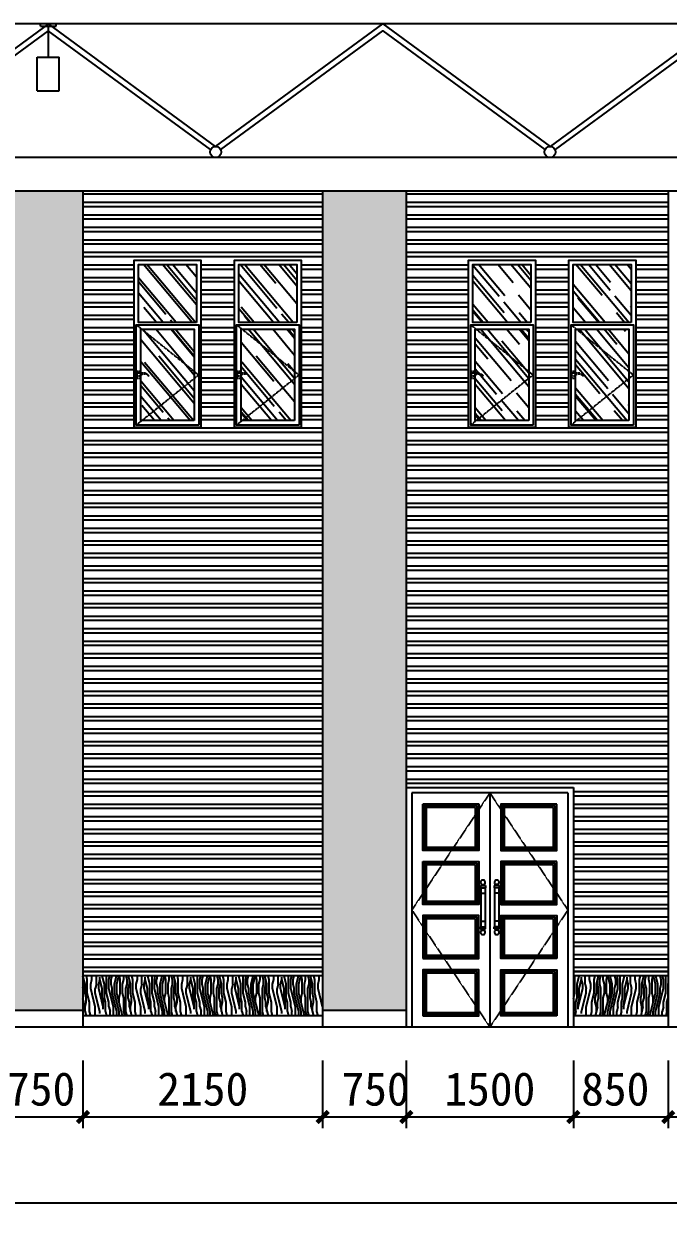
# Model space of a CAD drawing. Header units: millimetres. Extents: x -150677 to 588340, y -254013 to 149700.
# Drawn here: x 226198 to 231979, y -31432 to -20754 of the extents above; entities that cross this region are included whole.
import ezdxf

# ---------------------------------------------------------------- set-up
doc = ezdxf.new("R2010")
doc.units = ezdxf.units.MM
doc.header["$LTSCALE"] = 10
doc.header["$MEASUREMENT"] = 0
doc.linetypes.add('DASH', pattern=[0.35, 0.25, -0.1])
for name, color, linetype in [('2-Ba顶面轮廓', 4, 'Continuous'), ('2-Da地拼', 4, 'Continuous'), ('9-ELa粗', 2, 'Continuous'), ('9-ELd细', 8, 'Continuous'), ('9-ELf填充', 251, 'Continuous'), ('E-Elevation(立面图层)', 134, 'Continuous'), ('FUR-MID', 2, 'Continuous'), ('HAT【填充】', 8, 'Continuous'), ('PM', 1, 'Continuous')]:
    doc.layers.add(name, color=color, linetype=linetype)
doc.styles.get("Standard").update_dxf_attribs({"font": ''})
doc.styles.get('Standard').set_extended_font_data('SimSun')
doc.dimstyles.new('DIMN100', dxfattribs={"dimtxt": 300, "dimasz": 100, "dimexe": 100, "dimexo": 300, "dimgap": 100, "dimtad": 1, "dimdec": 0, "dimtxsty": 'Standard', "dimblk": 'ARCHTICK', "dimcen": 2.5, "dimdle": 100, "dimclrd": 8, "dimclre": 8, "dimclrt": 96, "dimadec": 0, "dimazin": 0, "dimtfac": 1, "dimtdec": 0, "dimtmove": 0, "dimatfit": 3, "dimldrblk": 'DOT', "dimfxl": 100, "dimarcsym": 0})

# ---------------------------------------------------------------- blocks, each defined once
blk = doc.blocks.new('A$C68075832')
at = {"layer": 'E-Elevation(立面图层)', "color": 251, "ltscale": 200}
for p, q in [((-172, 1200), (-32, 1200)), ((-172, 1180), (-172, 1200)), ((-32, 1180), (-172, 1180)), ((-102, 900), (-102, 1180)), ((-32, 1180), (-32, 1200))]:
    blk.add_line(p, q, dxfattribs=at)
at = {"layer": 'E-Elevation(立面图层)', "ltscale": 200}
for p, q in [((0, 900), (-199, 900)), ((-199, 600), (-199, 900)), ((0, 600), (0, 900)), ((0, 600), (-199, 600))]:
    blk.add_line(p, q, dxfattribs=at)
blk = doc.blocks.new('A$C3D6C2CD6')
h = blk.add_hatch()
h.set_pattern_fill('木材', color=251, scale=50, style=0)
h.set_pattern_definition([(50, (40, 940), (129.62, 465.617), [3000, -400, 1000, -200]), (50, (306, 1040), (-332.33, 17.77), [600, -66, 1200, -150]), (50, (140, 1110), (565.85, 882.82), [1600, -280, 800, -200])])
h.paths.add_polyline_path([(40, 940), (560, 940), (560, 1460), (40, 1460)])
h = blk.add_hatch()
h.set_pattern_fill('木材', color=251, scale=50, style=0)
h.set_pattern_definition([(50, (60, 60), (129.618, 465.617), [3000, -400, 1000, -200]), (50, (326, 160), (-332.325, 17.77), [600, -66, 1200, -150]), (50, (160, 230), (565.85, 882.82), [1600, -280, 800, -200])])
h.paths.add_polyline_path([(60, 60), (540, 60), (540, 880), (60, 880)])
at = {"color": 8, "linetype": 'DASH'}
for points in [[(580, 920), (20, 470), (580, 20)], [(545, 485), (545, 502), (575, 502), (575, 442), (545, 442), (545, 466)]]:
    blk.add_lwpolyline(points, dxfattribs=at)
blk.add_lwpolyline([(543, 482, -0.472973), (570, 486, -1.045197), (547, 464, 0.471233), (471, 460, -0.474255), (543, 482, -0.303304)], format="xyb", dxfattribs=at)
at = {"layer": '2-Ba顶面轮廓'}
blk.add_lwpolyline([(0, 0), (600, 0), (600, 1500), (0, 1500)], close=True, dxfattribs=at)
at = {"layer": '9-ELd细'}
for points in [[(40, 940), (560, 940), (560, 1460), (40, 1460)], [(20, 20), (580, 20), (580, 920), (20, 920)], [(60, 60), (540, 60), (540, 880), (60, 880)]]:
    blk.add_lwpolyline(points, close=True, dxfattribs=at)
blk = doc.blocks.new('A$C26E901EB')
at = {"layer": '9-ELf填充'}
h = blk.add_hatch(dxfattribs=at)
h.set_pattern_fill('木纹02', color=256, scale=100, angle=90, style=0)
h.set_pattern_definition([(90, (77426.86, -29654), (-400, 2e-14), [80, -120, 40, -160]), (90, (77416.86, -29374), (-400, 2e-14), [80, -320]), (90, (77396.86, -29414), (-400, 2e-14), [40, -360]), (90, (77386.86, -29634), (-400, 2e-14), [20, -280, 20, -80]), (90, (77366.86, -29494), (-400, 2e-14), [80, -120, 20, -180]), (90, (77356.86, -29594), (-400, 2e-14), [60, -340]), (90, (77346.86, -29494), (-400, 2e-14), [120, -280]), (90, (77336.86, -29614), (-400, 2e-14), [80, -320]), (90, (77326.86, -29454), (-400, 2e-14), [200, -200]), (90, (77306.86, -29574), (-400, 2e-14), [40, -120, 80, -160]), (90, (77296.86, -29294), (-400, 2e-14), [80, -320]), (90, (77286.86, -29374), (-400, 2e-14), [40, -360]), (90, (77276.86, -29454), (-400, 2e-14), [40, -360]), (90, (77266.86, -29654), (-400, 2e-14), [80, -320]), (90, (77256.86, -29454), (-400, 2e-14), [80, -320]), (90, (77236.86, -29454), (-400, 2e-14), [80, -80, 80, -160]), (90, (77216.86, -29534), (-400, 2e-14), [40, -200, 80, -80]), (90, (77206.86, -29454), (-400, 2e-14), [120, -280]), (90, (77186.86, -29454), (-400, 2e-14), [80, -320]), (90, (77176.86, -29614), (-400, 2e-14), [120, -160, 40, -80]), (90, (77156.86, -29614), (-400, 2e-14), [200, -200]), (90, (77146.86, -29374), (-400, 2e-14), [40, -360]), (90, (77136.86, -29494), (-400, 2e-14), [80, -320]), (90, (77126.86, -29574), (-400, 2e-14), [40, -160, 40, -160]), (90, (77116.86, -29614), (-400, 2e-14), [40, -120, 80, -160]), (90, (77106.86, -29534), (-400, 2e-14), [40, -200, 40, -120]), (90, (77096.86, -29454), (-400, 2e-14), [120, -280]), (90, (77076.86, -29614), (-400, 2e-14), [80, -320]), (90, (77066.86, -29414), (-400, 2e-14), [40, -360]), (90, (77056.86, -29334), (-400, 2e-14), [40, -360]), (104.03624, (77396.86, -29374), (1e-08, 400), [41.2, -1608.0422]), (104.03624, (77306.86, -29334), (1e-08, 400), [41.2, -1608.0422]), (104.03624, (77066.86, -29374), (1e-08, 400), [41.2, -1608.0422]), (104.03624, (77216.86, -29494), (1e-08, 400), [41.2, -1608.0422]), (104.03624, (77156.86, -29414), (1e-08, 400), [41.2, -1608.0422]), (104.03624, (77186.86, -29374), (1e-08, 400), [41.2, -1608.0422]), (104.03624, (77116.86, -29574), (1e-08, 400), [41.2, -1608.0422]), (104.03624, (77136.86, -29414), (1e-08, 400), [41.2, -1608.0422]), (104.03624, (77286.86, -29334), (1e-08, 400), [82.4, -1566.8422]), (104.03624, (77256.86, -29374), (1e-08, 400), [82.4, -1566.8422]), (104.03624, (77236.86, -29374), (1e-08, 400), [82.4, -1566.8422]), (255.96376, (77366.86, -29494), (1e-08, -400), [41.2, -82.4, 41.2, -1484.4422]), (255.96376, (77306.86, -29574), (1e-08, -400), [41.2, -1608.0422]), (255.96376, (77126.86, -29574), (1e-08, -400), [82.4, -1566.8422]), (284.03624, (77416.86, -29374), (-1e-08, -400), [41.2, -1608.0422]), (75.96376, (77416.86, -29294), (-1e-08, 400), [41.2, -1608.0422]), (75.96376, (77276.86, -29414), (-1e-08, 400), [41.2, -1608.0422]), (75.96376, (77206.86, -29334), (-1e-08, 400), [41.2, -1608.0422]), (75.96376, (77176.86, -29494), (-1e-08, 400), [41.2, -1608.0422]), (75.96376, (77126.86, -29534), (-1e-08, 400), [41.2, -1608.0422]), (75.96376, (77106.86, -29494), (-1e-08, 400), [41.2, -1608.0422]), (75.96376, (77176.86, -29494), (-1e-08, 400), [41.2, -1608.0422]), (75.96376, (77116.86, -29374), (-1e-08, 400), [164.8, -1484.4422]), (75.96376, (77386.86, -29614), (-1e-08, 400), [164.8, -1484.4422]), (75.96376, (77356.86, -29574), (-1e-08, 400), [164.8, -1484.4422]), (75.96376, (77336.86, -29534), (-1e-08, 400), [41.2, -82.4, 82.4, -1443.2422]), (75.96376, (77306.86, -29534), (-1e-08, 400), [82.4, -82.4, 82.4, -1402.0422]), (75.96376, (77266.86, -29574), (-1e-08, 400), [164.8, -1484.4422]), (75.96376, (77236.86, -29614), (-1e-08, 400), [164.8, -1484.4422]), (75.96376, (77216.86, -29614), (-1e-08, 400), [164.8, -1484.4422]), (75.96376, (77096.86, -29334), (-1e-08, 400), [41.2, -1608.0422]), (75.96377, (77056.86, -29294), (-8e-05, 400), [82.4, -1566.8422]), (75.96377, (77076.86, -29534), (-8e-05, 400), [82.4, -1566.8422]), (75.96376, (77426.86, -29574), (-7e-06, 400), [164.8, -1484.4422]), (75.96376, (77146.86, -29334), (-7e-06, 400), [123.6, -1525.6422]), (75.96376, (77176.86, -29294), (-7e-06, 400), [247.2, -1402.0422])])
h.paths.add_polyline_path([(750, 0), (750, 7350), (0, 7350), (0, 0)])
at = {"layer": '2-Da地拼'}
blk.add_line((0, 0), (750, 0), dxfattribs=at)
blk = doc.blocks.new('_ArchTick')
at = {"color": 0, "linetype": 'ByBlock', "const_width": 0.4}
blk.add_lwpolyline([(-0.5, -0.5), (0.5, 0.5)], dxfattribs=at)
blk = doc.blocks.new('*D1327')
at = {"layer": '2-Ba顶面轮廓', "color": 8, "lineweight": -2, "transparency": 16777216}
for p, q in [((231979.14083, -30054), (231979.14083, -30661)), ((232729.14083, -30054), (232729.14083, -30661)), ((232829.14083, -30561), (231879.14083, -30561))]:
    blk.add_line(p, q, dxfattribs=at)
at = {"layer": 'Defpoints', "color": 0, "transparency": 16777216}
for p in [(231979.14083, -29754), (232729.14083, -29754), (231979.14083, -30561)]:
    blk.add_point(p, dxfattribs=at)
at = {"layer": '2-Ba顶面轮廓', "color": 8, "lineweight": -2, "transparency": 16777216, "xscale": 100, "yscale": 100, "zscale": 100, "rotation": 180}
blk.add_blockref('_ArchTick', (231979.14083, -30561), dxfattribs=at)
at = {"layer": '2-Ba顶面轮廓', "color": 8, "lineweight": -2, "transparency": 16777216, "xscale": 100, "yscale": 100, "zscale": 100}
blk.add_blockref('_ArchTick', (232729.14083, -30561), dxfattribs=at)
at = {"layer": '2-Ba顶面轮廓', "color": 96, "transparency": 16777216, "insert": (232354.14083, -30311), "char_height": 300, "attachment_point": 5}
blk.add_mtext('750', dxfattribs=at)
blk = doc.blocks.new('_DOT')
at = {"color": 0, "linetype": 'ByBlock'}
blk.add_line((-0.35, 0), (-1, 0), dxfattribs=at)
at = {"color": 0, "linetype": 'ByBlock', "const_width": 0.35}
blk.add_lwpolyline([(-0.175, 0, 1), (0.175, 0, 1)], format="xyb", close=True, dxfattribs=at)
blk = doc.blocks.new('*D1328')
at = {"layer": '2-Ba顶面轮廓', "color": 8, "lineweight": -2, "transparency": 16777216}
for p, q in [((231129.14083, -30054), (231129.14083, -30661)), ((231979.14083, -30054), (231979.14083, -30661)), ((232079.14083, -30561), (231029.14083, -30561))]:
    blk.add_line(p, q, dxfattribs=at)
at = {"layer": 'Defpoints', "color": 0, "transparency": 16777216}
for p in [(231129.14083, -29754), (231979.14083, -29754), (231129.14083, -30561)]:
    blk.add_point(p, dxfattribs=at)
at = {"layer": '2-Ba顶面轮廓', "color": 8, "lineweight": -2, "transparency": 16777216, "xscale": 100, "yscale": 100, "zscale": 100, "rotation": 180}
blk.add_blockref('_ArchTick', (231129.14083, -30561), dxfattribs=at)
at = {"layer": '2-Ba顶面轮廓', "color": 8, "lineweight": -2, "transparency": 16777216, "xscale": 100, "yscale": 100, "zscale": 100}
blk.add_blockref('_ArchTick', (231979.14083, -30561), dxfattribs=at)
at = {"layer": '2-Ba顶面轮廓', "color": 96, "transparency": 16777216, "insert": (231504.14083, -30311), "char_height": 300, "attachment_point": 5}
blk.add_mtext('850', dxfattribs=at)
blk = doc.blocks.new('*D1329')
at = {"layer": '2-Ba顶面轮廓', "color": 8, "lineweight": -2, "transparency": 16777216}
for p, q in [((228879.14083, -30054), (228879.14083, -30661)), ((229629.14083, -30054), (229629.14083, -30661)), ((229729.14083, -30561), (228779.14083, -30561))]:
    blk.add_line(p, q, dxfattribs=at)
at = {"layer": 'Defpoints', "color": 0, "transparency": 16777216}
for p in [(228879.14083, -29754), (229629.14083, -29754), (228879.14083, -30561)]:
    blk.add_point(p, dxfattribs=at)
at = {"layer": '2-Ba顶面轮廓', "color": 8, "lineweight": -2, "transparency": 16777216, "xscale": 100, "yscale": 100, "zscale": 100, "rotation": 180}
blk.add_blockref('_ArchTick', (228879.14083, -30561), dxfattribs=at)
at = {"layer": '2-Ba顶面轮廓', "color": 8, "lineweight": -2, "transparency": 16777216, "xscale": 100, "yscale": 100, "zscale": 100}
blk.add_blockref('_ArchTick', (229629.14083, -30561), dxfattribs=at)
at = {"layer": '2-Ba顶面轮廓', "color": 96, "transparency": 16777216, "insert": (229354.14083, -30311), "char_height": 300, "attachment_point": 5}
blk.add_mtext('750', dxfattribs=at)
blk = doc.blocks.new('*D1330')
at = {"layer": '2-Ba顶面轮廓', "color": 8, "lineweight": -2, "transparency": 16777216}
for p, q in [((226729.14083, -30054), (226729.14083, -30661)), ((228879.14083, -30054), (228879.14083, -30661)), ((228979.14083, -30561), (226629.14083, -30561))]:
    blk.add_line(p, q, dxfattribs=at)
at = {"layer": 'Defpoints', "color": 0, "transparency": 16777216}
for p in [(226729.14083, -29754), (228879.14083, -29754), (226729.14083, -30561)]:
    blk.add_point(p, dxfattribs=at)
at = {"layer": '2-Ba顶面轮廓', "color": 8, "lineweight": -2, "transparency": 16777216, "xscale": 100, "yscale": 100, "zscale": 100, "rotation": 180}
blk.add_blockref('_ArchTick', (226729.14083, -30561), dxfattribs=at)
at = {"layer": '2-Ba顶面轮廓', "color": 8, "lineweight": -2, "transparency": 16777216, "xscale": 100, "yscale": 100, "zscale": 100}
blk.add_blockref('_ArchTick', (228879.14083, -30561), dxfattribs=at)
at = {"layer": '2-Ba顶面轮廓', "color": 96, "transparency": 16777216, "insert": (227804.14083, -30311), "char_height": 300, "attachment_point": 5}
blk.add_mtext('2150', dxfattribs=at)
blk = doc.blocks.new('*D1331')
at = {"layer": '2-Ba顶面轮廓', "color": 8, "lineweight": -2, "transparency": 16777216}
for p, q in [((225979.14083, -30054), (225979.14083, -30661)), ((226729.14083, -30054), (226729.14083, -30661)), ((226829.14083, -30561), (225879.14083, -30561))]:
    blk.add_line(p, q, dxfattribs=at)
at = {"layer": 'Defpoints', "color": 0, "transparency": 16777216}
for p in [(225979.14083, -29754), (226729.14083, -29754), (225979.14083, -30561)]:
    blk.add_point(p, dxfattribs=at)
at = {"layer": '2-Ba顶面轮廓', "color": 8, "lineweight": -2, "transparency": 16777216, "xscale": 100, "yscale": 100, "zscale": 100, "rotation": 180}
blk.add_blockref('_ArchTick', (225979.14083, -30561), dxfattribs=at)
at = {"layer": '2-Ba顶面轮廓', "color": 8, "lineweight": -2, "transparency": 16777216, "xscale": 100, "yscale": 100, "zscale": 100}
blk.add_blockref('_ArchTick', (226729.14083, -30561), dxfattribs=at)
at = {"layer": '2-Ba顶面轮廓', "color": 96, "transparency": 16777216, "insert": (226354.14083, -30311), "char_height": 300, "attachment_point": 5}
blk.add_mtext('750', dxfattribs=at)
blk = doc.blocks.new('*D1311')
at = {"layer": '2-Ba顶面轮廓', "color": 8, "lineweight": -2, "transparency": 16777216}
for p, q in [((196514.14083, -30861), (196514.14083, -31432.5)), ((235104.14083, -30861), (235104.14083, -31432.5)), ((235204.14083, -31332.5), (196414.14083, -31332.5))]:
    blk.add_line(p, q, dxfattribs=at)
at = {"layer": 'Defpoints', "color": 0, "transparency": 16777216}
for p in [(196514.14083, -30561), (235104.14083, -30561), (196514.14083, -31332.5)]:
    blk.add_point(p, dxfattribs=at)
at = {"layer": '2-Ba顶面轮廓', "color": 8, "lineweight": -2, "transparency": 16777216, "xscale": 100, "yscale": 100, "zscale": 100, "rotation": 180}
blk.add_blockref('_ArchTick', (196514.14083, -31332.5), dxfattribs=at)
at = {"layer": '2-Ba顶面轮廓', "color": 8, "lineweight": -2, "transparency": 16777216, "xscale": 100, "yscale": 100, "zscale": 100}
blk.add_blockref('_ArchTick', (235104.14083, -31332.5), dxfattribs=at)
at = {"layer": '2-Ba顶面轮廓', "color": 96, "transparency": 16777216, "insert": (215809.14083, -31082.5), "char_height": 300, "attachment_point": 5}
blk.add_mtext('38590', dxfattribs=at)
blk = doc.blocks.new('*D1332')
at = {"layer": '2-Ba顶面轮廓', "color": 8, "lineweight": -2, "transparency": 16777216}
for p, q in [((229629.14083, -30054), (229629.14083, -30661)), ((231129.14083, -30054), (231129.14083, -30661)), ((231229.14083, -30561), (229529.14083, -30561))]:
    blk.add_line(p, q, dxfattribs=at)
at = {"layer": 'Defpoints', "color": 0, "transparency": 16777216}
for p in [(229629.14083, -29754), (231129.14083, -29754), (229629.14083, -30561)]:
    blk.add_point(p, dxfattribs=at)
at = {"layer": '2-Ba顶面轮廓', "color": 8, "lineweight": -2, "transparency": 16777216, "xscale": 100, "yscale": 100, "zscale": 100, "rotation": 180}
blk.add_blockref('_ArchTick', (229629.14083, -30561), dxfattribs=at)
at = {"layer": '2-Ba顶面轮廓', "color": 8, "lineweight": -2, "transparency": 16777216, "xscale": 100, "yscale": 100, "zscale": 100}
blk.add_blockref('_ArchTick', (231129.14083, -30561), dxfattribs=at)
at = {"layer": '2-Ba顶面轮廓', "color": 96, "transparency": 16777216, "insert": (230379.14083, -30311), "char_height": 300, "attachment_point": 5}
blk.add_mtext('1500', dxfattribs=at)
blk = doc.blocks.new('LS-006')
at = {"layer": 'PM'}
for p, q in [((-43, 173), (-43, 153)), ((-43, 173), (3, 173)), ((-43, 153), (3, 153)), ((-40, 153), (-40, -197)), ((-35, 178), (-35, 173)), ((-35, 178), (-5, 178)), ((-30, 183), (-30, 178)), ((-30, 183), (-10, 183)), ((-10, 183), (-10, 178)), ((-5, 178), (-5, 173)), ((0, 153), (0, -197)), ((3, 173), (3, 153)), ((81, 173), (81, 153)), ((127, 173), (81, 173)), ((127, 153), (81, 153)), ((84, 153), (84, -197)), ((119, 178), (89, 178)), ((89, 178), (89, 173)), ((114, 183), (94, 183)), ((94, 183), (94, 178)), ((114, 183), (114, 178)), ((119, 178), (119, 173)), ((124, 153), (124, -197)), ((127, 173), (127, 153)), ((-40, 103), (0, 103)), ((124, 103), (84, 103)), ((-43, -217), (-43, -197)), ((-43, -197), (3, -197)), ((-40, -147), (0, -147)), ((-40, -197), (0, -197)), ((3, -217), (3, -197)), ((81, -217), (81, -197)), ((127, -197), (81, -197)), ((124, -147), (84, -147)), ((124, -197), (84, -197)), ((127, -217), (127, -197)), ((-43, -217), (3, -217)), ((-35, -222), (-35, -217)), ((-35, -222), (-5, -222)), ((-30, -227), (-30, -222)), ((-30, -227), (-10, -227)), ((-10, -227), (-10, -222)), ((-5, -222), (-5, -217)), ((127, -217), (81, -217)), ((89, -222), (89, -217)), ((119, -222), (89, -222)), ((94, -227), (94, -222)), ((114, -227), (94, -227)), ((114, -227), (114, -222)), ((119, -222), (119, -217))]:
    blk.add_line(p, q, dxfattribs=at)
for centre, start, end in [((-20, 201), 297.7238, 242.2762), ((104, 201), 297.7238, 242.2762), ((-20, -246), 117.7238, 62.2762), ((104, -246), 117.7238, 62.2762)]:
    blk.add_arc(centre, 21, start, end, dxfattribs=at)
blk = doc.blocks.new('A$C5D037A5A')
at = {"layer": '2-Ba顶面轮廓'}
for p, q in [((0, 2150), (0, 0)), ((1500, 2150), (1500, 0)), ((50, 2100), (50, 0)), ((700, 2100), (50, 2100)), ((1450, 2100), (700, 2100)), ((750, 2100), (750, 0)), ((1450, 2100), (1450, 0)), ((650, 2000), (150, 2000)), ((654, 1100), (150, 1100)), ((896, 1100), (1350, 1100)), ((1450, 0), (50, 0))]:
    blk.add_line(p, q, dxfattribs=at)
at = {"layer": '2-Ba顶面轮廓', "color": 8, "linetype": 'DASH'}
for p, q in [((750, 2100), (50, 1050)), ((750, 2100), (1450, 1050)), ((50, 1050), (750, 0)), ((1450, 1050), (750, 0))]:
    blk.add_line(p, q, dxfattribs=at)
at = {"layer": '2-Ba顶面轮廓'}
blk.add_lwpolyline([(0, 2150), (1500, 2150)], dxfattribs=at)
for points in [[(150, 2000), (650, 2000), (650, 1585), (150, 1585)], [(1350, 2000), (850, 2000), (850, 1585), (1350, 1585)], [(150, 1485), (650, 1485), (650, 1100), (150, 1100)], [(1350, 1485), (850, 1485), (850, 1100), (1350, 1100)], [(150, 615), (650, 615), (650, 1000), (150, 1000)], [(1350, 615), (850, 615), (850, 1000), (1350, 1000)], [(150, 100), (650, 100), (650, 515), (150, 515)], [(1350, 100), (850, 100), (850, 515), (1350, 515)]]:
    blk.add_lwpolyline(points, close=True, dxfattribs=at)
at = {"layer": '2-Ba顶面轮廓', "color": 8}
for points in [[(635, 1985), (165, 1985), (165, 1600), (635, 1600)], [(620, 1970), (180, 1970), (180, 1615), (620, 1615)], [(1335, 1985), (865, 1985), (865, 1600), (1335, 1600)], [(1320, 1970), (880, 1970), (880, 1615), (1320, 1615)], [(635, 1470), (165, 1470), (165, 1115), (635, 1115)], [(620, 1455), (180, 1455), (180, 1130), (620, 1130)], [(1335, 1470), (865, 1470), (865, 1115), (1335, 1115)], [(1320, 1455), (880, 1455), (880, 1130), (1320, 1130)], [(635, 985), (165, 985), (165, 630), (635, 630)], [(620, 970), (180, 970), (180, 645), (620, 645)], [(1335, 985), (865, 985), (865, 630), (1335, 630)], [(1320, 970), (880, 970), (880, 645), (1320, 645)], [(635, 500), (165, 500), (165, 115), (635, 115)], [(620, 485), (180, 485), (180, 130), (620, 130)], [(1335, 500), (865, 500), (865, 115), (1335, 115)], [(1320, 485), (880, 485), (880, 130), (1320, 130)]]:
    blk.add_lwpolyline(points, close=True, dxfattribs=at)
at = {"layer": 'FUR-MID', "color": 2, "ltscale": 20}
blk.add_blockref('LS-006', (708, 1097), dxfattribs=at)

msp = doc.modelspace()

# ---------------------------------------------------------------- hatches: boundary and pattern name
at = {"layer": '9-ELf填充'}
h = msp.add_hatch(dxfattribs=at)
h.set_pattern_fill('ANSI32', color=251, scale=300, angle=135, style=0)
h.set_pattern_definition([(7e-15, (227553.14, -29254), (2e-14, -112.5), []), (7e-15, (227590.64, -29216.5), (2e-14, -112.5), [])])
h.paths.add_polyline_path([(226729.1, -22254), (226829.1, -22254), (226829.1, -29254), (226729.1, -29254)])
h.paths.add_polyline_path([(226829.1, -22254), (228879.1, -22254), (228879.1, -29254), (226829.1, -29254)])
h.paths.add_polyline_path([(227787.5, -24374), (227787.5, -22874), (227187.5, -22874), (227187.5, -24374)], flags=16)
h.paths.add_polyline_path([(228087.5, -24374), (228687.5, -24374), (228687.5, -22874), (228087.5, -22874)], flags=16)
h = msp.add_hatch(dxfattribs=at)
h.set_pattern_fill('木纹02', color=256, scale=100, angle=90, style=0)
h.set_pattern_definition([(90, (152202.3, -59258), (400, 2e-14), [80, -120, 40, -160]), (90, (152212.3, -58978), (400, 2e-14), [80, -320]), (90, (152232.3, -59018), (400, 2e-14), [40, -360]), (90, (152242.3, -59238), (400, 2e-14), [20, -280, 20, -80]), (90, (152262.3, -59098), (400, 2e-14), [80, -120, 20, -180]), (90, (152272.3, -59198), (400, 2e-14), [60, -340]), (90, (152282.3, -59098), (400, 2e-14), [120, -280]), (90, (152292.3, -59218), (400, 2e-14), [80, -320]), (90, (152302.3, -59058), (400, 2e-14), [200, -200]), (90, (152322.3, -59178), (400, 2e-14), [40, -120, 80, -160]), (90, (152332.3, -58898), (400, 2e-14), [80, -320]), (90, (152342.3, -58978), (400, 2e-14), [40, -360]), (90, (152352.3, -59058), (400, 2e-14), [40, -360]), (90, (152362.3, -59258), (400, 2e-14), [80, -320]), (90, (152372.3, -59058), (400, 2e-14), [80, -320]), (90, (152392.3, -59058), (400, 2e-14), [80, -80, 80, -160]), (90, (152412.3, -59138), (400, 2e-14), [40, -200, 80, -80]), (90, (152422.3, -59058), (400, 2e-14), [120, -280]), (90, (152442.3, -59058), (400, 2e-14), [80, -320]), (90, (152452.3, -59218), (400, 2e-14), [120, -160, 40, -80]), (90, (152472.3, -59218), (400, 2e-14), [200, -200]), (90, (152482.3, -58978), (400, 2e-14), [40, -360]), (90, (152492.3, -59098), (400, 2e-14), [80, -320]), (90, (152502.3, -59178), (400, 2e-14), [40, -160, 40, -160]), (90, (152512.3, -59218), (400, 2e-14), [40, -120, 80, -160]), (90, (152522.3, -59138), (400, 2e-14), [40, -200, 40, -120]), (90, (152532.3, -59058), (400, 2e-14), [120, -280]), (90, (152552.3, -59218), (400, 2e-14), [80, -320]), (90, (152562.3, -59018), (400, 2e-14), [40, -360]), (90, (152572.3, -58938), (400, 2e-14), [40, -360]), (75.96376, (152232.28, -58978), (-1e-08, 400), [41.2, -1608.0422]), (75.96376, (152322.28, -58938), (-1e-08, 400), [41.2, -1608.0422]), (75.96376, (152562.28, -58978), (-1e-08, 400), [41.2, -1608.0422]), (75.96376, (152412.28, -59098), (-1e-08, 400), [41.2, -1608.0422]), (75.96376, (152472.28, -59018), (-1e-08, 400), [41.2, -1608.0422]), (75.96376, (152442.28, -58978), (-1e-08, 400), [41.2, -1608.0422]), (75.96376, (152512.28, -59178), (-1e-08, 400), [41.2, -1608.0422]), (75.96376, (152492.28, -59018), (-1e-08, 400), [41.2, -1608.0422]), (75.96376, (152342.28, -58938), (-1e-08, 400), [82.4, -1566.8422]), (75.96376, (152372.28, -58978), (-1e-08, 400), [82.4, -1566.8422]), (75.96376, (152392.28, -58978), (-1e-08, 400), [82.4, -1566.8422]), (284.03624, (152262.28, -59098), (-1e-08, -400), [41.2, -82.4, 41.2, -1484.4422]), (284.03624, (152322.28, -59178), (-1e-08, -400), [41.2, -1608.0422]), (284.03624, (152502.28, -59178), (-1e-08, -400), [82.4, -1566.8422]), (255.96376, (152212.28, -58978), (1e-08, -400), [41.2, -1608.0422]), (104.03624, (152212.28, -58898), (1e-08, 400), [41.2, -1608.0422]), (104.03624, (152352.28, -59018), (1e-08, 400), [41.2, -1608.0422]), (104.03624, (152422.28, -58938), (1e-08, 400), [41.2, -1608.0422]), (104.03624, (152452.28, -59098), (1e-08, 400), [41.2, -1608.0422]), (104.03624, (152502.28, -59138), (1e-08, 400), [41.2, -1608.0422]), (104.03624, (152522.28, -59098), (1e-08, 400), [41.2, -1608.0422]), (104.03624, (152452.28, -59098), (1e-08, 400), [41.2, -1608.0422]), (104.03624, (152512.28, -58978), (1e-08, 400), [164.8, -1484.4422]), (104.03624, (152242.28, -59218), (1e-08, 400), [164.8, -1484.4422]), (104.03624, (152272.28, -59178), (1e-08, 400), [164.8, -1484.4422]), (104.03624, (152292.28, -59138), (1e-08, 400), [41.2, -82.4, 82.4, -1443.2422]), (104.03624, (152322.28, -59138), (1e-08, 400), [82.4, -82.4, 82.4, -1402.0422]), (104.03624, (152362.28, -59178), (1e-08, 400), [164.8, -1484.4422]), (104.03624, (152392.28, -59218), (1e-08, 400), [164.8, -1484.4422]), (104.03624, (152412.28, -59218), (1e-08, 400), [164.8, -1484.4422]), (104.03624, (152532.28, -58938), (1e-08, 400), [41.2, -1608.0422]), (104.03623, (152572.28, -58898), (8e-05, 400), [82.4, -1566.8422]), (104.03623, (152552.28, -59138), (8e-05, 400), [82.4, -1566.8422]), (104.03624, (152202.28, -59178), (7e-06, 400), [164.8, -1484.4422]), (104.03624, (152482.28, -58938), (7e-06, 400), [123.6, -1525.6422]), (104.03624, (152452.28, -58898), (7e-06, 400), [247.2, -1402.0422])])
h.paths.add_polyline_path([(228879.1, -22254), (228879.1, -29604), (229629.1, -29604), (229629.1, -22254)])
h = msp.add_hatch(dxfattribs=at)
h.set_pattern_fill('ANSI32', color=256, scale=300, angle=135, style=0)
h.set_pattern_definition([(180, (77426.86, -29254), (-2e-14, -112.5), []), (180, (77389.36, -29216.5), (-2e-14, -112.5), [])])
h.paths.add_polyline_path([(231979.1, -22254), (231879.1, -22254), (231879.1, -29254), (231979.1, -29254)])
h.paths.add_polyline_path([(230787.5, -24374), (230187.5, -24374), (230187.5, -22874), (230787.5, -22874)], flags=16)
h.paths.add_polyline_path([(231087.5, -24374), (231087.5, -22874), (231687.5, -22874), (231687.5, -24374)], flags=16)
h.paths.add_polyline_path([(231140.6, -23910.3, -0.4712331), (231216.2, -23913.5, 0.4742551), (231144.6, -23891.5, 0.4729727), (231117.8, -23887.9, 1.0451966)], flags=0)
h.paths.add_polyline_path([(230244.6, -23891.5, 0.4729727), (230217.8, -23887.9, 1.0451966), (230240.6, -23910.3, -0.4712331), (230316.2, -23913.5, 0.4742551)], flags=0)
h.paths.add_polyline_path([(229629.1, -27604), (231129.1, -27604), (231129.1, -27654), (231129.1, -27654), (231129.1, -29254), (231879.1, -29254), (231879.1, -22254), (229629.1, -22254)])
h.paths.add_polyline_path([(229679.1, -27654), (229679.1, -27654), (231079.1, -27654), (231079.1, -27654)], flags=17)
at = {"layer": 'HAT【填充】'}
h = msp.add_hatch(dxfattribs=at)
h.set_pattern_fill('木纹', color=251, scale=20, angle=90, style=0)
h.set_pattern_definition([(90, (228879.14, -29654), (408, 2e-14), [81.6, -122.4, 40.8, -163.2]), (90, (228889.34, -29368.4), (408, 2e-14), [81.6, -326.4]), (90, (228909.74, -29409.2), (408, 2e-14), [40.8, -367.2]), (90, (228919.94, -29633.6), (408, 2e-14), [20.4, -285.6, 20.4, -81.6]), (90, (228940.34, -29490.8), (408, 2e-14), [81.6, -122.4, 20.4, -183.6]), (90, (228950.54, -29592.8), (408, 2e-14), [61.2, -346.8]), (90, (228960.74, -29490.8), (408, 2e-14), [122.4, -285.6]), (90, (228970.94, -29613.2), (408, 2e-14), [81.6, -326.4]), (90, (228981.14, -29450), (408, 2e-14), [204, -204]), (90, (229001.54, -29572.4), (408, 2e-14), [40.8, -122.4, 81.6, -163.2]), (90, (229011.74, -29286.8), (408, 2e-14), [81.6, -326.4]), (90, (229021.94, -29368.4), (408, 2e-14), [40.8, -367.2]), (90, (229032.14, -29450), (408, 2e-14), [40.8, -367.2]), (90, (229042.34, -29654), (408, 2e-14), [81.6, -326.4]), (90, (229052.54, -29450), (408, 2e-14), [81.6, -326.4]), (90, (229072.94, -29450), (408, 2e-14), [81.6, -81.6, 81.6, -163.2]), (90, (229093.34, -29531.6), (408, 2e-14), [40.8, -204, 81.6, -81.6]), (90, (229103.54, -29450), (408, 2e-14), [122.4, -285.6]), (90, (229123.94, -29450), (408, 2e-14), [81.6, -326.4]), (90, (229134.14, -29613.2), (408, 2e-14), [122.4, -163.2, 40.8, -81.6]), (90, (229154.54, -29613.2), (408, 2e-14), [204, -204]), (90, (229164.74, -29368.4), (408, 2e-14), [40.8, -367.2]), (90, (229174.94, -29490.8), (408, 2e-14), [81.6, -326.4]), (90, (229185.14, -29572.4), (408, 2e-14), [40.8, -163.2, 40.8, -163.2]), (90, (229195.34, -29613.2), (408, 2e-14), [40.8, -122.4, 81.6, -163.2]), (90, (229205.54, -29531.6), (408, 2e-14), [40.8, -204, 40.8, -122.4]), (90, (229215.74, -29450), (408, 2e-14), [122.4, -285.6]), (90, (229236.14, -29613.2), (408, 2e-14), [81.6, -326.4]), (90, (229246.34, -29409.2), (408, 2e-14), [40.8, -367.2]), (90, (229256.54, -29327.6), (408, 2e-14), [40.8, -367.2]), (75.964, (228909.74, -29368.4), (1e-06, 408), [42.024, -1640.203]), (75.964, (229001.54, -29327.6), (1e-06, 408), [42.024, -1640.203]), (75.9638, (229246.34, -29368.4), (1e-06, 408), [42.024, -1640.203]), (75.9638, (229093.34, -29490.8), (1e-06, 408), [42.024, -1640.203]), (75.9638, (229154.54, -29409.2), (1e-06, 408), [42.024, -1640.203]), (75.9638, (229123.94, -29368.4), (1e-06, 408), [42.024, -1640.203]), (75.9638, (229195.34, -29572.4), (1e-06, 408), [42.024, -1640.203]), (75.9638, (229174.94, -29409.2), (1e-06, 408), [42.024, -1640.203]), (75.964, (229021.94, -29327.6), (1e-06, 408), [84.05, -1598.18]), (75.9638, (229052.54, -29368.4), (1e-06, 408), [84.05, -1598.18]), (75.9638, (229072.94, -29368.4), (1e-06, 408), [84.05, -1598.18]), (284.036, (228940.34, -29490.8), (1e-08, -408), [42.024, -84.048, 42.024, -1514.13]), (284.036, (229001.54, -29572.4), (1e-08, -408), [42.024, -1640.203]), (284.0362, (229185.14, -29572.4), (1e-08, -408), [84.05, -1598.18]), (255.964, (228889.34, -29368.4), (-1e-06, -408), [42.024, -1640.203]), (104.036, (228889.34, -29286.8), (-1e-08, 408), [42.024, -1640.203]), (104.036, (229032.14, -29409.2), (-1e-08, 408), [42.024, -1640.203]), (104.0362, (229103.54, -29327.6), (-1e-08, 408), [42.024, -1640.203]), (104.0362, (229134.14, -29490.8), (-1e-08, 408), [42.024, -1640.203]), (104.0362, (229185.14, -29531.6), (-1e-08, 408), [42.024, -1640.203]), (104.0362, (229205.54, -29490.8), (-1e-08, 408), [42.024, -1640.203]), (104.0362, (229134.14, -29490.8), (-1e-08, 408), [42.024, -1640.203]), (104.0362, (229195.34, -29368.4), (-1e-08, 408), [168.096, -1514.13]), (104.036, (228919.94, -29613.2), (-1e-08, 408), [168.096, -1514.13]), (104.036, (228950.54, -29572.4), (-1e-08, 408), [168.096, -1514.13]), (104.036, (228970.94, -29531.6), (-1e-08, 408), [42.024, -84.048, 84.048, -1472.107]), (104.036, (229001.54, -29531.6), (-1e-08, 408), [84.048, -84.048, 84.048, -1430.083]), (104.0362, (229042.34, -29572.4), (-1e-08, 408), [168.096, -1514.13]), (104.0362, (229072.94, -29613.2), (-1e-08, 408), [168.096, -1514.13]), (104.0362, (229093.34, -29613.2), (-1e-08, 408), [168.096, -1514.13]), (104.0362, (229215.74, -29327.6), (-1e-08, 408), [42.024, -1640.203]), (104.0362, (229256.54, -29286.8), (8e-05, 408), [84.048, -1598.18]), (104.0362, (229236.14, -29531.6), (8e-05, 408), [84.048, -1598.18]), (104.036, (228879.14, -29572.4), (7e-06, 408), [168.096, -1514.13]), (104.0362, (229164.74, -29327.6), (7e-06, 408), [126.07, -1556.155]), (104.0362, (229134.14, -29286.8), (7e-06, 408), [252.144, -1430.083])])
h.paths.add_polyline_path([(226729.1, -29294), (226829.1, -29294), (226829.1, -29654), (226729.1, -29654)])
h.paths.add_polyline_path([(226829.1, -29294), (228879.1, -29294), (228879.1, -29654), (226829.1, -29654)])
h = msp.add_hatch(dxfattribs=at)
h.set_pattern_fill('木纹', color=251, scale=20, angle=90, style=0)
h.set_pattern_definition([(90, (77426.86, -29654), (-408, 2e-14), [81.6, -122.4, 40.8, -163.2]), (90, (77416.66, -29368.4), (-408, 2e-14), [81.6, -326.4]), (90, (77396.26, -29409.2), (-408, 2e-14), [40.8, -367.2]), (90, (77386.06, -29633.6), (-408, 2e-14), [20.4, -285.6, 20.4, -81.6]), (90, (77365.66, -29490.8), (-408, 2e-14), [81.6, -122.4, 20.4, -183.6]), (90, (77355.46, -29592.8), (-408, 2e-14), [61.2, -346.8]), (90, (77345.26, -29490.8), (-408, 2e-14), [122.4, -285.6]), (90, (77335.06, -29613.2), (-408, 2e-14), [81.6, -326.4]), (90, (77324.86, -29450), (-408, 2e-14), [204, -204]), (90, (77304.46, -29572.4), (-408, 2e-14), [40.8, -122.4, 81.6, -163.2]), (90, (77294.26, -29286.8), (-408, 2e-14), [81.6, -326.4]), (90, (77284.06, -29368.4), (-408, 2e-14), [40.8, -367.2]), (90, (77273.86, -29450), (-408, 2e-14), [40.8, -367.2]), (90, (77263.66, -29654), (-408, 2e-14), [81.6, -326.4]), (90, (77253.46, -29450), (-408, 2e-14), [81.6, -326.4]), (90, (77233.06, -29450), (-408, 2e-14), [81.6, -81.6, 81.6, -163.2]), (90, (77212.66, -29531.6), (-408, 2e-14), [40.8, -204, 81.6, -81.6]), (90, (77202.46, -29450), (-408, 2e-14), [122.4, -285.6]), (90, (77182.06, -29450), (-408, 2e-14), [81.6, -326.4]), (90, (77171.86, -29613.2), (-408, 2e-14), [122.4, -163.2, 40.8, -81.6]), (90, (77151.46, -29613.2), (-408, 2e-14), [204, -204]), (90, (77141.26, -29368.4), (-408, 2e-14), [40.8, -367.2]), (90, (77131.06, -29490.8), (-408, 2e-14), [81.6, -326.4]), (90, (77120.86, -29572.4), (-408, 2e-14), [40.8, -163.2, 40.8, -163.2]), (90, (77110.66, -29613.2), (-408, 2e-14), [40.8, -122.4, 81.6, -163.2]), (90, (77100.46, -29531.6), (-408, 2e-14), [40.8, -204, 40.8, -122.4]), (90, (77090.26, -29450), (-408, 2e-14), [122.4, -285.6]), (90, (77069.86, -29613.2), (-408, 2e-14), [81.6, -326.4]), (90, (77059.66, -29409.2), (-408, 2e-14), [40.8, -367.2]), (90, (77049.46, -29327.6), (-408, 2e-14), [40.8, -367.2]), (104.03624, (77396.26, -29368.4), (-1e-06, 408), [42.024, -1640.203]), (104.03624, (77304.46, -29327.6), (-1e-06, 408), [42.024, -1640.203]), (104.03624, (77059.66, -29368.4), (-1e-06, 408), [42.024, -1640.203]), (104.03624, (77212.66, -29490.8), (-1e-06, 408), [42.024, -1640.203]), (104.03624, (77151.46, -29409.2), (-1e-06, 408), [42.024, -1640.203]), (104.03624, (77182.06, -29368.4), (-1e-06, 408), [42.024, -1640.203]), (104.03624, (77110.66, -29572.4), (-1e-06, 408), [42.024, -1640.203]), (104.03624, (77131.06, -29409.2), (-1e-06, 408), [42.024, -1640.203]), (104.03624, (77284.06, -29327.6), (-1e-06, 408), [84.048, -1598.179]), (104.03624, (77253.46, -29368.4), (-1e-06, 408), [84.048, -1598.179]), (104.03624, (77233.06, -29368.4), (-1e-06, 408), [84.048, -1598.179]), (255.96376, (77365.66, -29490.8), (-1e-08, -408), [42.024, -84.048, 42.024, -1514.131]), (255.96376, (77304.46, -29572.4), (-1e-08, -408), [42.024, -1640.203]), (255.96376, (77120.86, -29572.4), (-1e-08, -408), [84.048, -1598.179]), (284.03624, (77416.66, -29368.4), (1e-06, -408), [42.024, -1640.203]), (75.96376, (77416.66, -29286.8), (1e-08, 408), [42.024, -1640.203]), (75.96376, (77273.86, -29409.2), (1e-08, 408), [42.024, -1640.203]), (75.96376, (77202.46, -29327.6), (1e-08, 408), [42.024, -1640.203]), (75.96376, (77171.86, -29490.8), (1e-08, 408), [42.024, -1640.203]), (75.96376, (77120.86, -29531.6), (1e-08, 408), [42.024, -1640.203]), (75.96376, (77100.46, -29490.8), (1e-08, 408), [42.024, -1640.203]), (75.96376, (77171.86, -29490.8), (1e-08, 408), [42.024, -1640.203]), (75.96376, (77110.66, -29368.4), (1e-08, 408), [168.096, -1514.131]), (75.96376, (77386.06, -29613.2), (1e-08, 408), [168.096, -1514.131]), (75.96376, (77355.46, -29572.4), (1e-08, 408), [168.096, -1514.131]), (75.96376, (77335.06, -29531.6), (1e-08, 408), [42.024, -84.048, 84.048, -1472.107]), (75.96376, (77304.46, -29531.6), (1e-08, 408), [84.048, -84.048, 84.048, -1430.083]), (75.96376, (77263.66, -29572.4), (1e-08, 408), [168.096, -1514.131]), (75.96376, (77233.06, -29613.2), (1e-08, 408), [168.096, -1514.131]), (75.96376, (77212.66, -29613.2), (1e-08, 408), [168.096, -1514.131]), (75.96376, (77090.26, -29327.6), (1e-08, 408), [42.024, -1640.203]), (75.96377, (77049.46, -29286.8), (-8e-05, 408), [84.048, -1598.179]), (75.96377, (77069.86, -29531.6), (-8e-05, 408), [84.048, -1598.179]), (75.96376, (77426.86, -29572.4), (-7e-06, 408), [168.096, -1514.131]), (75.96376, (77141.26, -29327.6), (-7e-06, 408), [126.072, -1556.155]), (75.96376, (77171.86, -29286.8), (-7e-06, 408), [252.144, -1430.083])])
h.paths.add_polyline_path([(231979.1, -29294), (231879.1, -29294), (231879.1, -29654), (231979.1, -29654)])
h.paths.add_polyline_path([(231129.1, -29294), (231129.1, -29654), (231879.1, -29654), (231879.1, -29294)])

# ---------------------------------------------------------------- linework, layer by layer
at = {"layer": '2-Da地拼'}
for p, q in [((234444.1, -21954), (197374.1, -21954)), ((235104.1, -22254), (196514.1, -22254)), ((226729.1, -22254), (226729.1, -29754)), ((228879.1, -22254), (228879.1, -29754)), ((229629.1, -22254), (229629.1, -29754)), ((231979.1, -22254), (231979.1, -29754)), ((228879.1, -29254), (226729.1, -29254)), ((231979.1, -29254), (231129.1, -29254)), ((228879.1, -29294), (226729.1, -29294)), ((231979.1, -29294), (231129.1, -29294)), ((228879.1, -29654), (226729.1, -29654)), ((229629.1, -29604), (228879.1, -29604)), ((231979.1, -29654), (231129.1, -29654))]:
    msp.add_line(p, q, dxfattribs=at)
for points in [[(227919.1, -21854), (226419.1, -20754), (224919.1, -21854)], [(227873.9, -21882.8), (226417.8, -20817), (224964.4, -21882.8)], [(227919.1, -21854), (229419.1, -20754), (230919.1, -21854)], [(227964.4, -21882.8), (229420.5, -20817), (230873.9, -21882.8)], [(233919.1, -21854), (232419.1, -20754), (230919.1, -21854)], [(233873.9, -21882.8), (232417.8, -20817), (230964.4, -21882.8)]]:
    msp.add_lwpolyline(points, dxfattribs=at)
for centre in [(227919.1, -21904), (230919.1, -21904)]:
    msp.add_circle(centre, 50, dxfattribs=at)
at = {"layer": '9-ELa粗'}
for p, q in [((235304.1, -20754), (196144.1, -20754)), ((235304.1, -29754), (196144.1, -29754))]:
    msp.add_line(p, q, dxfattribs=at)

# ---------------------------------------------------------------- block references
at = {"layer": '2-Ba顶面轮廓', "xscale": -1}
for name, p in [('A$C26E901EB', (226729.1, -29604)), ('A$C3D6C2CD6', (227787.5, -24374)), ('A$C3D6C2CD6', (228687.5, -24374)), ('A$C3D6C2CD6', (230787.5, -24374)), ('A$C3D6C2CD6', (231687.5, -24374))]:
    msp.add_blockref(name, p, dxfattribs=at)
at = {"layer": '2-Ba顶面轮廓'}
msp.add_blockref('A$C5D037A5A', (229629.1, -29754), dxfattribs=at)
at = {"layer": 'E-Elevation(立面图层)', "xscale": -1}
msp.add_blockref('A$C68075832', (226317.5, -21954), dxfattribs=at)

# ---------------------------------------------------------------- dimensions: what is measured, and where the dimension line sits
at = {"layer": '2-Ba顶面轮廓'}
for base, p1, p2, picture, middle in [((225979.1, -30561), (226729.1, -29754), (225979.1, -29754), '*D1331', (226354.1, -30561)), ((228879.1, -30561), (229629.1, -29754), (228879.1, -29754), '*D1329', (229354.1, -30561)), ((231129.1, -30561), (231979.1, -29754), (231129.1, -29754), '*D1328', (231504.1, -30561)), ((231979.1, -30561), (232729.1, -29754), (231979.1, -29754), '*D1327', (232354.1, -30561))]:
    dim = msp.add_linear_dim(base=base, p1=p1, p2=p2, angle=0, dimstyle='DIMN100', dxfattribs=at)
    dim.commit()
    dim.dimension.update_dxf_attribs({"geometry": picture, "text_midpoint": middle, "dimtype": 128})
for base, p1, p2, picture, middle in [((226729.1, -30561), (228879.1, -29754), (226729.1, -29754), '*D1330', (227804.1, -30311)), ((229629.1, -30561), (231129.1, -29754), (229629.1, -29754), '*D1332', (230379.1, -30311))]:
    dim = msp.add_linear_dim(base=base, p1=p1, p2=p2, angle=0, dimstyle='DIMN100', dxfattribs=at)
    dim.commit()
    dim.dimension.update_dxf_attribs({"geometry": picture, "text_midpoint": middle})
dim = msp.add_aligned_dim(p1=(235104.1, -30561), p2=(196514.1, -30561), distance=771.5, dimstyle='DIMN100', dxfattribs=at)
dim.commit()
dim.dimension.update_dxf_attribs({"geometry": '*D1311', "text_midpoint": (215809.1, -31082.5)})

doc.saveas('drawing.dxf')
